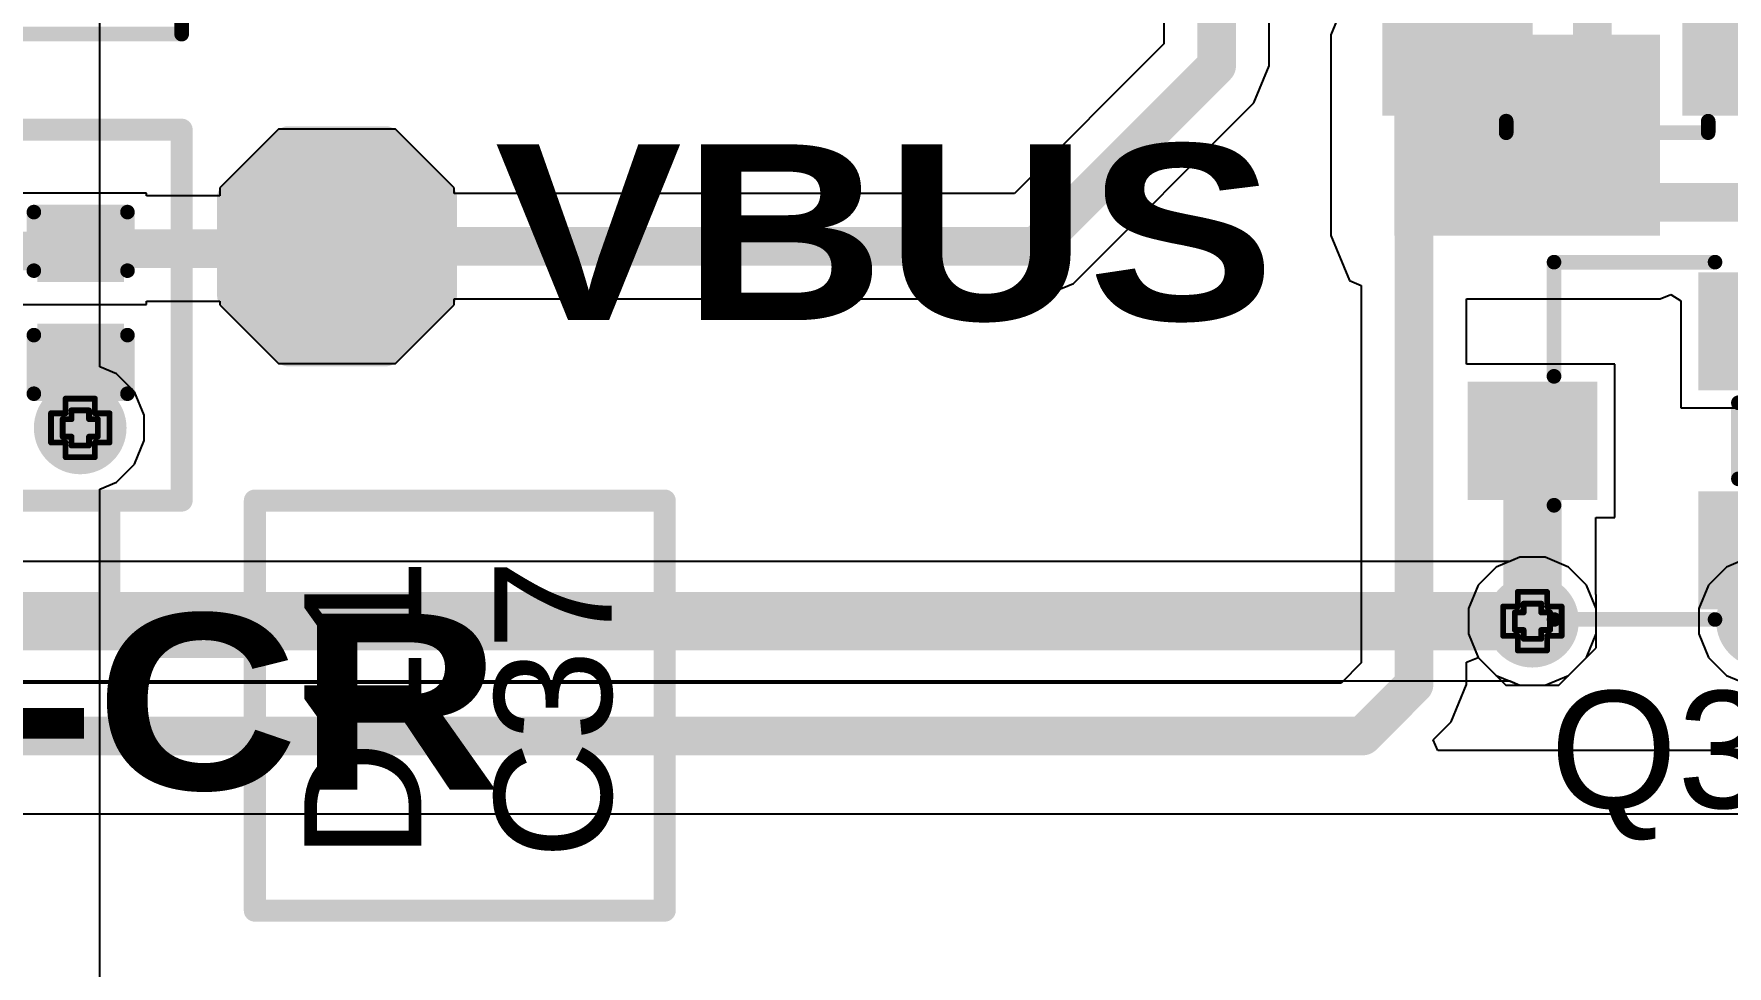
# Model space of a CAD drawing. Header units: inches. Extents: x -4 to 5258, y -4 to 5281.
# Drawn here: x 5.94 to 20.63, y 14.51 to 22.59 of the extents above; entities that cross this region are included whole.
import ezdxf

# ---------------------------------------------------------------- set-up
doc = ezdxf.new("R2010")
doc.units = ezdxf.units.IN
for name, color, linetype in [('Bottom Layer', 5, 'Continuous'), ('Bottom Solder', 6, 'Continuous'), ('Drill Drawing', 1, 'Continuous'), ('Layer 1', 16, 'Continuous'), ('Layer 2', 76, 'Continuous'), ('Top Layer', 1, 'Continuous'), ('Top Overlay', 2, 'Continuous'), ('Top Paste', 8, 'Continuous'), ('Top Solder', 216, 'Continuous'), ('Via Holes', 16, 'Continuous')]:
    doc.layers.add(name, color=color, linetype=linetype)
doc.styles.add('Arial', font='', dxfattribs={"height": 0.2})
doc.styles.add('Arial Black_Bold', font='', dxfattribs={"height": 0.2})
doc.styles.get('Arial').set_extended_font_data('Arial')
doc.styles.get('Arial Black_Bold').set_extended_font_data('Arial Black', bold=True)

# ---------------------------------------------------------------- blocks, each defined once
blk = doc.blocks.new('SOT_23_6_26')
at = {"layer": 'Top Layer'}
for points in [[(-1.92, 1.26), (-0.7, 1.26), (-0.7, 0.64), (-1.92, 0.64)], [(0.7, 1.26), (1.92, 1.26), (1.92, 0.64), (0.7, 0.64)], [(-1.92, 0.31), (-0.7, 0.31), (-0.7, -0.31), (-1.92, -0.31)], [(0.7, 0.31), (1.92, 0.31), (1.92, -0.31), (0.7, -0.31)], [(-1.92, -0.64), (-0.7, -0.64), (-0.7, -1.26), (-1.92, -1.26)], [(0.7, -0.64), (1.92, -0.64), (1.92, -1.26), (0.7, -1.26)]]:
    blk.add_hatch(color=1, dxfattribs=at).paths.add_polyline_path(points)
at = {"layer": 'Top Paste'}
for points in [[(-1.92, 1.26), (-0.7, 1.26), (-0.7, 0.64), (-1.92, 0.64)], [(0.7, 1.26), (1.92, 1.26), (1.92, 0.64), (0.7, 0.64)], [(-1.92, 0.31), (-0.7, 0.31), (-0.7, -0.31), (-1.92, -0.31)], [(0.7, 0.31), (1.92, 0.31), (1.92, -0.31), (0.7, -0.31)], [(-1.92, -0.64), (-0.7, -0.64), (-0.7, -1.26), (-1.92, -1.26)], [(0.7, -0.64), (1.92, -0.64), (1.92, -1.26), (0.7, -1.26)]]:
    blk.add_hatch(color=8, dxfattribs=at).paths.add_polyline_path(points)
at = {"layer": 'Top Solder'}
for points in [[(-2.022, 1.362), (-0.598, 1.362), (-0.598, 0.538), (-2.022, 0.538)], [(0.598, 1.362), (2.022, 1.362), (2.022, 0.538), (0.598, 0.538)], [(-2.022, 0.412), (-0.598, 0.412), (-0.598, -0.412), (-2.022, -0.412)], [(0.598, 0.412), (2.022, 0.412), (2.022, -0.412), (0.598, -0.412)], [(-2.022, -0.538), (-0.598, -0.538), (-0.598, -1.362), (-2.022, -1.362)], [(0.598, -0.538), (2.022, -0.538), (2.022, -1.362), (0.598, -1.362)]]:
    blk.add_hatch(color=216, dxfattribs=at).paths.add_polyline_path(points)
at = {"layer": 'Top Overlay'}
for points in [[(-0.889, 1.524, 0.127, 0.127, 0), (-0.889, 1.424, 0.127, 0.127, 0)], [(0.864, 1.524, 0.127, 0.127, 0), (-0.889, 1.524, 0.127, 0.127, 0)], [(0.864, 1.524, 0.127, 0.127, 0), (0.864, 1.424, 0.127, 0.127, 0)], [(-2.184, 1.092, 0.127, 0.127, 0), (-2.184, 0.838, 0.127, 0.127, 0)], [(-2.057, 0.965, 0.127, 0.127, 0), (-2.184, 1.092, 0.127, 0.127, 0)], [(-2.057, 0.965, 0.127, 0.127, 0), (-2.184, 0.838, 0.127, 0.127, 0)], [(-0.889, -1.524, 0.127, 0.127, 0), (-0.889, -1.424, 0.127, 0.127, 0)], [(0.864, -1.524, 0.127, 0.127, 0), (-0.889, -1.524, 0.127, 0.127, 0)], [(0.864, -1.424, 0.127, 0.127, 0), (0.864, -1.524, 0.127, 0.127, 0)]]:
    blk.add_lwpolyline(points, format="xyseb", dxfattribs=at)
for points in [[(-0.921, 1.524, 0.0635, 0.0635, 1), (-0.857, 1.524, 0.0635, 0.0635, 1)], [(-0.921, 1.524, 0.0635, 0.0635, 1), (-0.857, 1.524, 0.0635, 0.0635, 1)], [(-0.921, 1.424, 0.0635, 0.0635, 1), (-0.857, 1.424, 0.0635, 0.0635, 1)], [(0.832, 1.524, 0.0635, 0.0635, 1), (0.895, 1.524, 0.0635, 0.0635, 1)], [(0.832, 1.524, 0.0635, 0.0635, 1), (0.895, 1.524, 0.0635, 0.0635, 1)], [(0.832, 1.424, 0.0635, 0.0635, 1), (0.895, 1.424, 0.0635, 0.0635, 1)], [(-2.216, 1.092, 0.0635, 0.0635, 1), (-2.153, 1.092, 0.0635, 0.0635, 1)], [(-2.216, 1.092, 0.0635, 0.0635, 1), (-2.153, 1.092, 0.0635, 0.0635, 1)], [(-2.089, 0.965, 0.0635, 0.0635, 1), (-2.026, 0.965, 0.0635, 0.0635, 1)], [(-2.089, 0.965, 0.0635, 0.0635, 1), (-2.026, 0.965, 0.0635, 0.0635, 1)], [(-2.216, 0.838, 0.0635, 0.0635, 1), (-2.153, 0.838, 0.0635, 0.0635, 1)], [(-2.216, 0.838, 0.0635, 0.0635, 1), (-2.153, 0.838, 0.0635, 0.0635, 1)], [(-0.921, -1.424, 0.0635, 0.0635, 1), (-0.857, -1.424, 0.0635, 0.0635, 1)], [(-0.921, -1.524, 0.0635, 0.0635, 1), (-0.857, -1.524, 0.0635, 0.0635, 1)], [(-0.921, -1.524, 0.0635, 0.0635, 1), (-0.857, -1.524, 0.0635, 0.0635, 1)], [(0.832, -1.424, 0.0635, 0.0635, 1), (0.895, -1.424, 0.0635, 0.0635, 1)], [(0.832, -1.524, 0.0635, 0.0635, 1), (0.895, -1.524, 0.0635, 0.0635, 1)], [(0.832, -1.524, 0.0635, 0.0635, 1), (0.895, -1.524, 0.0635, 0.0635, 1)]]:
    blk.add_lwpolyline(points, format="xyseb", close=True, dxfattribs=at)
blk = doc.blocks.new('SOT_23_5_27')
at = {"layer": 'Top Layer'}
for points in [[(-1.85, 1.25), (-0.75, 1.25), (-0.75, 0.65), (-1.85, 0.65)], [(0.75, 1.25), (1.85, 1.25), (1.85, 0.65), (0.75, 0.65)], [(-1.85, 0.3), (-0.75, 0.3), (-0.75, -0.3), (-1.85, -0.3)], [(-1.85, -0.65), (-0.75, -0.65), (-0.75, -1.25), (-1.85, -1.25)], [(0.75, -0.65), (1.85, -0.65), (1.85, -1.25), (0.75, -1.25)]]:
    blk.add_hatch(color=1, dxfattribs=at).paths.add_polyline_path(points)
at = {"layer": 'Top Paste'}
for points in [[(-1.85, 1.25), (-0.75, 1.25), (-0.75, 0.65), (-1.85, 0.65)], [(0.75, 1.25), (1.85, 1.25), (1.85, 0.65), (0.75, 0.65)], [(-1.85, 0.3), (-0.75, 0.3), (-0.75, -0.3), (-1.85, -0.3)], [(-1.85, -0.65), (-0.75, -0.65), (-0.75, -1.25), (-1.85, -1.25)], [(0.75, -0.65), (1.85, -0.65), (1.85, -1.25), (0.75, -1.25)]]:
    blk.add_hatch(color=8, dxfattribs=at).paths.add_polyline_path(points)
at = {"layer": 'Top Solder'}
for points in [[(-1.952, 1.352), (-0.648, 1.352), (-0.648, 0.548), (-1.952, 0.548)], [(0.648, 1.352), (1.952, 1.352), (1.952, 0.548), (0.648, 0.548)], [(-1.952, 0.402), (-0.648, 0.402), (-0.648, -0.402), (-1.952, -0.402)], [(-1.952, -0.548), (-0.648, -0.548), (-0.648, -1.352), (-1.952, -1.352)], [(0.648, -0.548), (1.952, -0.548), (1.952, -1.352), (0.648, -1.352)]]:
    blk.add_hatch(color=216, dxfattribs=at).paths.add_polyline_path(points)
at = {"layer": 'Top Overlay'}
for points in [[(-0.879, 1.399, 0.127, 0.127, 0), (-0.879, 1.499, 0.127, 0.127, 0)], [(-0.879, 1.499, 0.127, 0.127, 0), (0.874, 1.499, 0.127, 0.127, 0)], [(0.874, 1.399, 0.127, 0.127, 0), (0.874, 1.499, 0.127, 0.127, 0)], [(-2.134, 0.813, 0.127, 0.127, 0), (-2.134, 1.067, 0.127, 0.127, 0)], [(-2.134, 1.067, 0.127, 0.127, 0), (-2.007, 0.94, 0.127, 0.127, 0)], [(-2.134, 0.813, 0.127, 0.127, 0), (-2.007, 0.94, 0.127, 0.127, 0)], [(0.88, -0.418, 0.127, 0.127, 0), (0.88, 0.44, 0.127, 0.127, 0)], [(-0.879, -1.499, 0.127, 0.127, 0), (-0.879, -1.399, 0.127, 0.127, 0)], [(-0.879, -1.499, 0.127, 0.127, 0), (0.874, -1.499, 0.127, 0.127, 0)], [(0.874, -1.499, 0.127, 0.127, 0), (0.874, -1.399, 0.127, 0.127, 0)]]:
    blk.add_lwpolyline(points, format="xyseb", dxfattribs=at)
for points in [[(-0.911, 1.499, 0.0635, 0.0635, 1), (-0.847, 1.499, 0.0635, 0.0635, 1)], [(-0.911, 1.499, 0.0635, 0.0635, 1), (-0.847, 1.499, 0.0635, 0.0635, 1)], [(0.842, 1.499, 0.0635, 0.0635, 1), (0.905, 1.499, 0.0635, 0.0635, 1)], [(0.842, 1.499, 0.0635, 0.0635, 1), (0.905, 1.499, 0.0635, 0.0635, 1)], [(-0.911, 1.399, 0.0635, 0.0635, 1), (-0.847, 1.399, 0.0635, 0.0635, 1)], [(0.842, 1.399, 0.0635, 0.0635, 1), (0.905, 1.399, 0.0635, 0.0635, 1)], [(-2.165, 1.067, 0.0635, 0.0635, 1), (-2.102, 1.067, 0.0635, 0.0635, 1)], [(-2.165, 1.067, 0.0635, 0.0635, 1), (-2.102, 1.067, 0.0635, 0.0635, 1)], [(-2.038, 0.94, 0.0635, 0.0635, 1), (-1.975, 0.94, 0.0635, 0.0635, 1)], [(-2.038, 0.94, 0.0635, 0.0635, 1), (-1.975, 0.94, 0.0635, 0.0635, 1)], [(-2.165, 0.813, 0.0635, 0.0635, 1), (-2.102, 0.813, 0.0635, 0.0635, 1)], [(-2.165, 0.813, 0.0635, 0.0635, 1), (-2.102, 0.813, 0.0635, 0.0635, 1)], [(0.848, 0.44, 0.0635, 0.0635, 1), (0.912, 0.44, 0.0635, 0.0635, 1)], [(0.848, -0.418, 0.0635, 0.0635, 1), (0.912, -0.418, 0.0635, 0.0635, 1)], [(-0.911, -1.399, 0.0635, 0.0635, 1), (-0.847, -1.399, 0.0635, 0.0635, 1)], [(-0.911, -1.499, 0.0635, 0.0635, 1), (-0.847, -1.499, 0.0635, 0.0635, 1)], [(-0.911, -1.499, 0.0635, 0.0635, 1), (-0.847, -1.499, 0.0635, 0.0635, 1)], [(0.842, -1.399, 0.0635, 0.0635, 1), (0.905, -1.399, 0.0635, 0.0635, 1)], [(0.842, -1.499, 0.0635, 0.0635, 1), (0.905, -1.499, 0.0635, 0.0635, 1)], [(0.842, -1.499, 0.0635, 0.0635, 1), (0.905, -1.499, 0.0635, 0.0635, 1)]]:
    blk.add_lwpolyline(points, format="xyseb", close=True, dxfattribs=at)
blk = doc.blocks.new('T__________33')
at = {"layer": 'Top Layer'}
blk.add_hatch(color=1, dxfattribs=at).paths.add_polyline_path([(0.381, 0.762), (-0.381, 0.762), (-0.762, 0.381), (-0.762, -0.381), (-0.381, -0.762), (0.381, -0.762), (0.762, -0.381), (0.762, 0.381)])
at = {"layer": 'Top Paste'}
blk.add_hatch(color=8, dxfattribs=at).paths.add_polyline_path([(0.381, 0.762), (-0.381, 0.762), (-0.762, 0.381), (-0.762, -0.381), (-0.381, -0.762), (0.381, -0.762), (0.762, -0.381), (0.762, 0.381)])
at = {"layer": 'Top Solder'}
blk.add_hatch(color=216, dxfattribs=at).paths.add_polyline_path([(0.432, 0.864), (-0.432, 0.864), (-0.864, 0.432), (-0.864, -0.432), (-0.432, -0.864), (0.432, -0.864), (0.864, -0.432), (0.864, 0.432)])
at = {"layer": 'Top Overlay'}
for points in [[(-0.94, 0.432, 0.2, 0.2, 0), (-0.432, 0.94, 0.2, 0.2, 0)], [(-0.432, 0.94, 0.2, 0.2, 0), (0.432, 0.94, 0.2, 0.2, 0)], [(0.432, 0.94, 0.2, 0.2, 0), (0.94, 0.432, 0.2, 0.2, 0)], [(-0.94, -0.432, 0.2, 0.2, 0), (-0.94, 0.432, 0.2, 0.2, 0)], [(0.94, -0.432, 0.2, 0.2, 0), (0.94, 0.432, 0.2, 0.2, 0)], [(-0.94, -0.432, 0.2, 0.2, 0), (-0.432, -0.94, 0.2, 0.2, 0)], [(0.432, -0.94, 0.2, 0.2, 0), (0.94, -0.432, 0.2, 0.2, 0)], [(-0.432, -0.94, 0.2, 0.2, 0), (0.432, -0.94, 0.2, 0.2, 0)]]:
    blk.add_lwpolyline(points, format="xyseb", dxfattribs=at)
for points in [[(-0.482, 0.94, 0.1, 0.1, 1), (-0.382, 0.94, 0.1, 0.1, 1)], [(-0.482, 0.94, 0.1, 0.1, 1), (-0.382, 0.94, 0.1, 0.1, 1)], [(0.382, 0.94, 0.1, 0.1, 1), (0.482, 0.94, 0.1, 0.1, 1)], [(0.382, 0.94, 0.1, 0.1, 1), (0.482, 0.94, 0.1, 0.1, 1)], [(-0.99, 0.432, 0.1, 0.1, 1), (-0.89, 0.432, 0.1, 0.1, 1)], [(-0.99, 0.432, 0.1, 0.1, 1), (-0.89, 0.432, 0.1, 0.1, 1)], [(0.89, 0.432, 0.1, 0.1, 1), (0.99, 0.432, 0.1, 0.1, 1)], [(0.89, 0.432, 0.1, 0.1, 1), (0.99, 0.432, 0.1, 0.1, 1)], [(-0.99, -0.432, 0.1, 0.1, 1), (-0.89, -0.432, 0.1, 0.1, 1)], [(-0.99, -0.432, 0.1, 0.1, 1), (-0.89, -0.432, 0.1, 0.1, 1)], [(0.89, -0.432, 0.1, 0.1, 1), (0.99, -0.432, 0.1, 0.1, 1)], [(0.89, -0.432, 0.1, 0.1, 1), (0.99, -0.432, 0.1, 0.1, 1)], [(-0.482, -0.94, 0.1, 0.1, 1), (-0.382, -0.94, 0.1, 0.1, 1)], [(-0.482, -0.94, 0.1, 0.1, 1), (-0.382, -0.94, 0.1, 0.1, 1)], [(0.382, -0.94, 0.1, 0.1, 1), (0.482, -0.94, 0.1, 0.1, 1)], [(0.382, -0.94, 0.1, 0.1, 1), (0.482, -0.94, 0.1, 0.1, 1)]]:
    blk.add_lwpolyline(points, format="xyseb", close=True, dxfattribs=at)
blk = doc.blocks.new('SOT_23_168')
at = {"layer": 'Top Layer'}
for points in [[(-0.41, 1.46), (0.41, 1.46), (0.41, 0.54), (-0.41, 0.54)], [(-1.36, -0.54), (-0.54, -0.54), (-0.54, -1.46), (-1.36, -1.46)], [(0.54, -0.54), (1.36, -0.54), (1.36, -1.46), (0.54, -1.46)]]:
    blk.add_hatch(color=1, dxfattribs=at).paths.add_polyline_path(points)
at = {"layer": 'Top Paste'}
for points in [[(-0.41, 1.46), (0.41, 1.46), (0.41, 0.54), (-0.41, 0.54)], [(-1.36, -0.54), (-0.54, -0.54), (-0.54, -1.46), (-1.36, -1.46)], [(0.54, -0.54), (1.36, -0.54), (1.36, -1.46), (0.54, -1.46)]]:
    blk.add_hatch(color=8, dxfattribs=at).paths.add_polyline_path(points)
at = {"layer": 'Top Solder'}
for points in [[(-0.512, 1.562), (0.512, 1.562), (0.512, 0.438), (-0.512, 0.438)], [(-1.462, -0.438), (-0.438, -0.438), (-0.438, -1.562), (-1.462, -1.562)], [(0.438, -0.438), (1.462, -0.438), (1.462, -1.562), (0.438, -1.562)]]:
    blk.add_hatch(color=216, dxfattribs=at).paths.add_polyline_path(points)
at = {"layer": 'Top Overlay'}
for points in [[(-1.549, 0.813, 0.127, 0.127, 0), (-0.559, 0.813, 0.127, 0.127, 0)], [(-1.549, 0.813, 0.127, 0.127, 0), (-1.549, -0.584, 0.127, 0.127, 0)], [(0.559, 0.813, 0.127, 0.127, 0), (1.549, 0.813, 0.127, 0.127, 0)], [(1.549, 0.813, 0.127, 0.127, 0), (1.549, -0.584, 0.127, 0.127, 0)], [(-0.33, -0.787, 0.127, 0.127, 0), (0.33, -0.787, 0.127, 0.127, 0)], [(-1.676, -1.041, 0.127, 0.127, 0), (-1.676, -1.295, 0.127, 0.127, 0)], [(-1.676, -1.041, 0.127, 0.127, 0), (-1.549, -1.168, 0.127, 0.127, 0)], [(-1.549, -1.168, 0.127, 0.127, 0), (-1.676, -1.295, 0.127, 0.127, 0)]]:
    blk.add_lwpolyline(points, format="xyseb", dxfattribs=at)
for points in [[(-1.581, 0.813, 0.0635, 0.0635, 1), (-1.518, 0.813, 0.0635, 0.0635, 1)], [(-1.581, 0.813, 0.0635, 0.0635, 1), (-1.518, 0.813, 0.0635, 0.0635, 1)], [(-0.591, 0.813, 0.0635, 0.0635, 1), (-0.527, 0.813, 0.0635, 0.0635, 1)], [(0.527, 0.813, 0.0635, 0.0635, 1), (0.591, 0.813, 0.0635, 0.0635, 1)], [(1.518, 0.813, 0.0635, 0.0635, 1), (1.581, 0.813, 0.0635, 0.0635, 1)], [(1.518, 0.813, 0.0635, 0.0635, 1), (1.581, 0.813, 0.0635, 0.0635, 1)], [(-1.581, -0.584, 0.0635, 0.0635, 1), (-1.518, -0.584, 0.0635, 0.0635, 1)], [(1.518, -0.584, 0.0635, 0.0635, 1), (1.581, -0.584, 0.0635, 0.0635, 1)], [(-0.362, -0.787, 0.0635, 0.0635, 1), (-0.298, -0.787, 0.0635, 0.0635, 1)], [(0.298, -0.787, 0.0635, 0.0635, 1), (0.362, -0.787, 0.0635, 0.0635, 1)], [(-1.708, -1.041, 0.0635, 0.0635, 1), (-1.645, -1.041, 0.0635, 0.0635, 1)], [(-1.708, -1.041, 0.0635, 0.0635, 1), (-1.645, -1.041, 0.0635, 0.0635, 1)], [(-1.581, -1.168, 0.0635, 0.0635, 1), (-1.518, -1.168, 0.0635, 0.0635, 1)], [(-1.581, -1.168, 0.0635, 0.0635, 1), (-1.518, -1.168, 0.0635, 0.0635, 1)], [(-1.708, -1.295, 0.0635, 0.0635, 1), (-1.645, -1.295, 0.0635, 0.0635, 1)], [(-1.708, -1.295, 0.0635, 0.0635, 1), (-1.645, -1.295, 0.0635, 0.0635, 1)]]:
    blk.add_lwpolyline(points, format="xyseb", close=True, dxfattribs=at)
blk = doc.blocks.new('C___0402_274')
at = {"layer": 'Top Layer'}
for points in [[(-0.699, -0.318), (-0.699, 0.317), (-0.241, 0.317), (-0.241, -0.318)], [(0.241, -0.318), (0.241, 0.317), (0.699, 0.317), (0.699, -0.318)]]:
    blk.add_hatch(color=1, dxfattribs=at).paths.add_polyline_path(points)
at = {"layer": 'Top Paste'}
for points in [[(-0.699, -0.318), (-0.699, 0.317), (-0.241, 0.317), (-0.241, -0.318)], [(0.241, -0.318), (0.241, 0.317), (0.699, 0.317), (0.699, -0.318)]]:
    blk.add_hatch(color=8, dxfattribs=at).paths.add_polyline_path(points)
at = {"layer": 'Top Solder'}
for points in [[(-0.758, -0.377), (-0.758, 0.377), (-0.181, 0.377), (-0.181, -0.377)], [(0.181, -0.377), (0.181, 0.377), (0.758, 0.377), (0.758, -0.377)]]:
    blk.add_hatch(color=216, dxfattribs=at).paths.add_polyline_path(points)
at = {"layer": 'Top Overlay'}
for points in [[(-0.279, 0.406, 0.127, 0.127, 0), (-0.787, 0.406, 0.127, 0.127, 0)], [(-0.787, -0.406, 0.127, 0.127, 0), (-0.787, 0.406, 0.127, 0.127, 0)], [(0.787, 0.406, 0.127, 0.127, 0), (0.279, 0.406, 0.127, 0.127, 0)], [(0.787, -0.406, 0.127, 0.127, 0), (0.787, 0.406, 0.127, 0.127, 0)], [(-0.279, -0.406, 0.127, 0.127, 0), (-0.787, -0.406, 0.127, 0.127, 0)], [(0.787, -0.406, 0.127, 0.127, 0), (0.279, -0.406, 0.127, 0.127, 0)]]:
    blk.add_lwpolyline(points, format="xyseb", dxfattribs=at)
for points in [[(-0.819, 0.406, 0.0635, 0.0635, 1), (-0.756, 0.406, 0.0635, 0.0635, 1)], [(-0.819, 0.406, 0.0635, 0.0635, 1), (-0.756, 0.406, 0.0635, 0.0635, 1)], [(-0.311, 0.406, 0.0635, 0.0635, 1), (-0.248, 0.406, 0.0635, 0.0635, 1)], [(0.248, 0.406, 0.0635, 0.0635, 1), (0.311, 0.406, 0.0635, 0.0635, 1)], [(0.756, 0.406, 0.0635, 0.0635, 1), (0.819, 0.406, 0.0635, 0.0635, 1)], [(0.756, 0.406, 0.0635, 0.0635, 1), (0.819, 0.406, 0.0635, 0.0635, 1)], [(-0.819, -0.406, 0.0635, 0.0635, 1), (-0.756, -0.406, 0.0635, 0.0635, 1)], [(-0.819, -0.406, 0.0635, 0.0635, 1), (-0.756, -0.406, 0.0635, 0.0635, 1)], [(-0.311, -0.406, 0.0635, 0.0635, 1), (-0.248, -0.406, 0.0635, 0.0635, 1)], [(0.248, -0.406, 0.0635, 0.0635, 1), (0.311, -0.406, 0.0635, 0.0635, 1)], [(0.756, -0.406, 0.0635, 0.0635, 1), (0.819, -0.406, 0.0635, 0.0635, 1)], [(0.756, -0.406, 0.0635, 0.0635, 1), (0.819, -0.406, 0.0635, 0.0635, 1)]]:
    blk.add_lwpolyline(points, format="xyseb", close=True, dxfattribs=at)

msp = doc.modelspace()

# ---------------------------------------------------------------- hatches: boundary and pattern name
at = {"layer": 'Bottom Layer'}
h = msp.add_hatch(color=5, dxfattribs=at)
edge = h.paths.add_edge_path()
edge.add_arc((6.342, 19.174), 0.3, 0, 360)
h = msp.add_hatch(color=5, dxfattribs=at)
edge = h.paths.add_edge_path()
edge.add_arc((18.941, 17.498), 0.3, 0, 360)
at = {"layer": 'Bottom Solder'}
h = msp.add_hatch(color=6, dxfattribs=at)
edge = h.paths.add_edge_path()
edge.add_arc((6.342, 19.174), 0.402, 0, 360)
h = msp.add_hatch(color=6, dxfattribs=at)
edge = h.paths.add_edge_path()
edge.add_arc((18.941, 17.498), 0.402, 0, 360)
h = msp.add_hatch(color=6, dxfattribs=at)
edge = h.paths.add_edge_path()
edge.add_arc((20.937, 17.498), 0.402, 0, 360)
at = {"layer": 'Layer 1'}
h = msp.add_hatch(color=16, dxfattribs=at)
edge = h.paths.add_edge_path()
edge.add_arc((6.342, 19.174), 0.3, 0, 360)
h = msp.add_hatch(color=16, dxfattribs=at)
edge = h.paths.add_edge_path()
edge.add_arc((18.941, 17.498), 0.3, 0, 360)
at = {"layer": 'Layer 2'}
h = msp.add_hatch(color=76, dxfattribs=at)
edge = h.paths.add_edge_path()
edge.add_arc((6.342, 19.174), 0.3, 0, 360)
h = msp.add_hatch(color=76, dxfattribs=at)
edge = h.paths.add_edge_path()
edge.add_arc((18.941, 17.498), 0.3, 0, 360)
at = {"layer": 'Top Layer'}
for points in [[(17.742, 20.842), (20.048, 20.842), (20.048, 22.583), (17.742, 22.583)], [(6.643, 19.788), (6.041, 19.788), (6.041, 19.174), (6.643, 19.174)]]:
    msp.add_hatch(color=1, dxfattribs=at).paths.add_polyline_path(points)
h = msp.add_hatch(color=1, dxfattribs=at)
edge = h.paths.add_edge_path()
edge.add_arc((6.342, 19.174), 0.3, 0, 360)
h = msp.add_hatch(color=1, dxfattribs=at)
edge = h.paths.add_edge_path()
edge.add_arc((18.941, 17.498), 0.3, 0, 360)
at = {"layer": 'Top Solder'}
h = msp.add_hatch(color=216, dxfattribs=at)
edge = h.paths.add_edge_path()
edge.add_arc((6.342, 19.174), 0.402, 0, 360)
h = msp.add_hatch(color=216, dxfattribs=at)
edge = h.paths.add_edge_path()
edge.add_arc((18.941, 17.498), 0.402, 0, 360)
h = msp.add_hatch(color=216, dxfattribs=at)
edge = h.paths.add_edge_path()
edge.add_arc((20.937, 17.498), 0.402, 0, 360)
at = {"layer": 'Via Holes'}
h = msp.add_hatch(color=7, dxfattribs=at)
edge = h.paths.add_edge_path()
edge.add_arc((6.342, 19.174), 0.15, 0, 360)
h = msp.add_hatch(color=7, dxfattribs=at)
edge = h.paths.add_edge_path()
edge.add_arc((18.941, 17.498), 0.15, 0, 360)

# ---------------------------------------------------------------- linework, layer by layer
at = {"layer": 'Bottom Layer'}
for p, q in [((18.744, 18.016), (0.461, 18.016)), ((18.831, 18.052), (18.744, 18.016)), ((19.051, 18.052), (18.831, 18.052)), ((19.255, 17.967), (19.051, 18.052)), ((19.41, 17.811), (19.255, 17.967)), ((19.495, 17.608), (19.41, 17.811)), ((19.495, 17.387), (19.495, 17.608)), ((19.41, 17.184), (19.495, 17.387)), ((19.255, 17.028), (19.41, 17.184)), ((0.675, 16.98), (18.744, 16.98)), ((18.744, 16.98), (18.831, 16.944)), ((18.831, 16.944), (19.051, 16.944)), ((19.051, 16.944), (19.255, 17.028))]:
    msp.add_line(p, q, dxfattribs=at)
msp.add_lwpolyline([(0.461, 17.498, 0.508, 0.508, 0), (18.941, 17.498, 0.508, 0.508, 0)], format="xyseb", dxfattribs=at)
msp.add_lwpolyline([(18.814, 17.498, 0.254, 0.254, 1), (19.068, 17.498, 0.254, 0.254, 1)], format="xyseb", close=True, dxfattribs=at)
at = {"layer": 'Drill Drawing'}
for points in [[(6.215, 19.301, 0.0508, 0.0508, 0), (6.215, 19.428, 0.0508, 0.0508, 0)], [(6.215, 19.428, 0.0508, 0.0508, 0), (6.469, 19.428, 0.0508, 0.0508, 0)], [(6.469, 19.301, 0.0508, 0.0508, 0), (6.469, 19.428, 0.0508, 0.0508, 0)], [(6.088, 19.047, 0.0508, 0.0508, 0), (6.088, 19.301, 0.0508, 0.0508, 0)], [(6.088, 19.301, 0.0508, 0.0508, 0), (6.215, 19.301, 0.0508, 0.0508, 0)], [(6.19, 19.098, 0.0508, 0.0508, 0), (6.19, 19.25, 0.0508, 0.0508, 0)], [(6.19, 19.25, 0.0508, 0.0508, 0), (6.266, 19.25, 0.0508, 0.0508, 0)], [(6.266, 19.25, 0.0508, 0.0508, 0), (6.266, 19.326, 0.0508, 0.0508, 0)], [(6.266, 19.326, 0.0508, 0.0508, 0), (6.419, 19.326, 0.0508, 0.0508, 0)], [(6.419, 19.25, 0.0508, 0.0508, 0), (6.419, 19.326, 0.0508, 0.0508, 0)], [(6.419, 19.25, 0.0508, 0.0508, 0), (6.495, 19.25, 0.0508, 0.0508, 0)], [(6.469, 19.301, 0.0508, 0.0508, 0), (6.596, 19.301, 0.0508, 0.0508, 0)], [(6.495, 19.098, 0.0508, 0.0508, 0), (6.495, 19.25, 0.0508, 0.0508, 0)], [(6.596, 19.047, 0.0508, 0.0508, 0), (6.596, 19.301, 0.0508, 0.0508, 0)], [(6.19, 19.098, 0.0508, 0.0508, 0), (6.266, 19.098, 0.0508, 0.0508, 0)], [(6.266, 19.022, 0.0508, 0.0508, 0), (6.266, 19.098, 0.0508, 0.0508, 0)], [(6.419, 19.098, 0.0508, 0.0508, 0), (6.495, 19.098, 0.0508, 0.0508, 0)], [(6.419, 19.022, 0.0508, 0.0508, 0), (6.419, 19.098, 0.0508, 0.0508, 0)], [(6.088, 19.047, 0.0508, 0.0508, 0), (6.215, 19.047, 0.0508, 0.0508, 0)], [(6.215, 18.92, 0.0508, 0.0508, 0), (6.215, 19.047, 0.0508, 0.0508, 0)], [(6.266, 19.022, 0.0508, 0.0508, 0), (6.419, 19.022, 0.0508, 0.0508, 0)], [(6.469, 19.047, 0.0508, 0.0508, 0), (6.596, 19.047, 0.0508, 0.0508, 0)], [(6.469, 18.92, 0.0508, 0.0508, 0), (6.469, 19.047, 0.0508, 0.0508, 0)], [(6.215, 18.92, 0.0508, 0.0508, 0), (6.469, 18.92, 0.0508, 0.0508, 0)], [(18.814, 17.625, 0.0508, 0.0508, 0), (18.814, 17.752, 0.0508, 0.0508, 0)], [(18.814, 17.752, 0.0508, 0.0508, 0), (19.068, 17.752, 0.0508, 0.0508, 0)], [(19.068, 17.625, 0.0508, 0.0508, 0), (19.068, 17.752, 0.0508, 0.0508, 0)], [(18.687, 17.371, 0.0508, 0.0508, 0), (18.687, 17.625, 0.0508, 0.0508, 0)], [(18.687, 17.625, 0.0508, 0.0508, 0), (18.814, 17.625, 0.0508, 0.0508, 0)], [(18.865, 17.574, 0.0508, 0.0508, 0), (18.865, 17.65, 0.0508, 0.0508, 0)], [(18.865, 17.65, 0.0508, 0.0508, 0), (19.017, 17.65, 0.0508, 0.0508, 0)], [(19.017, 17.574, 0.0508, 0.0508, 0), (19.017, 17.65, 0.0508, 0.0508, 0)], [(19.068, 17.625, 0.0508, 0.0508, 0), (19.195, 17.625, 0.0508, 0.0508, 0)], [(19.195, 17.371, 0.0508, 0.0508, 0), (19.195, 17.625, 0.0508, 0.0508, 0)], [(18.788, 17.421, 0.0508, 0.0508, 0), (18.788, 17.574, 0.0508, 0.0508, 0)], [(18.788, 17.574, 0.0508, 0.0508, 0), (18.865, 17.574, 0.0508, 0.0508, 0)], [(19.017, 17.574, 0.0508, 0.0508, 0), (19.093, 17.574, 0.0508, 0.0508, 0)], [(19.093, 17.421, 0.0508, 0.0508, 0), (19.093, 17.574, 0.0508, 0.0508, 0)], [(18.687, 17.371, 0.0508, 0.0508, 0), (18.814, 17.371, 0.0508, 0.0508, 0)], [(18.788, 17.421, 0.0508, 0.0508, 0), (18.865, 17.421, 0.0508, 0.0508, 0)], [(18.814, 17.244, 0.0508, 0.0508, 0), (18.814, 17.371, 0.0508, 0.0508, 0)], [(18.865, 17.345, 0.0508, 0.0508, 0), (18.865, 17.421, 0.0508, 0.0508, 0)], [(18.865, 17.345, 0.0508, 0.0508, 0), (19.017, 17.345, 0.0508, 0.0508, 0)], [(19.017, 17.421, 0.0508, 0.0508, 0), (19.093, 17.421, 0.0508, 0.0508, 0)], [(19.017, 17.345, 0.0508, 0.0508, 0), (19.017, 17.421, 0.0508, 0.0508, 0)], [(19.068, 17.371, 0.0508, 0.0508, 0), (19.195, 17.371, 0.0508, 0.0508, 0)], [(19.068, 17.244, 0.0508, 0.0508, 0), (19.068, 17.371, 0.0508, 0.0508, 0)], [(18.814, 17.244, 0.0508, 0.0508, 0), (19.068, 17.244, 0.0508, 0.0508, 0)]]:
    msp.add_lwpolyline(points, format="xyseb", dxfattribs=at)
for points in [[(6.203, 19.428, 0.0254, 0.0254, 1), (6.228, 19.428, 0.0254, 0.0254, 1)], [(6.203, 19.428, 0.0254, 0.0254, 1), (6.228, 19.428, 0.0254, 0.0254, 1)], [(6.457, 19.428, 0.0254, 0.0254, 1), (6.482, 19.428, 0.0254, 0.0254, 1)], [(6.457, 19.428, 0.0254, 0.0254, 1), (6.482, 19.428, 0.0254, 0.0254, 1)], [(6.076, 19.301, 0.0254, 0.0254, 1), (6.101, 19.301, 0.0254, 0.0254, 1)], [(6.076, 19.301, 0.0254, 0.0254, 1), (6.101, 19.301, 0.0254, 0.0254, 1)], [(6.177, 19.25, 0.0254, 0.0254, 1), (6.203, 19.25, 0.0254, 0.0254, 1)], [(6.177, 19.25, 0.0254, 0.0254, 1), (6.203, 19.25, 0.0254, 0.0254, 1)], [(6.203, 19.301, 0.0254, 0.0254, 1), (6.228, 19.301, 0.0254, 0.0254, 1)], [(6.203, 19.301, 0.0254, 0.0254, 1), (6.228, 19.301, 0.0254, 0.0254, 1)], [(6.253, 19.326, 0.0254, 0.0254, 1), (6.279, 19.326, 0.0254, 0.0254, 1)], [(6.253, 19.326, 0.0254, 0.0254, 1), (6.279, 19.326, 0.0254, 0.0254, 1)], [(6.253, 19.25, 0.0254, 0.0254, 1), (6.279, 19.25, 0.0254, 0.0254, 1)], [(6.253, 19.25, 0.0254, 0.0254, 1), (6.279, 19.25, 0.0254, 0.0254, 1)], [(6.406, 19.326, 0.0254, 0.0254, 1), (6.431, 19.326, 0.0254, 0.0254, 1)], [(6.406, 19.326, 0.0254, 0.0254, 1), (6.431, 19.326, 0.0254, 0.0254, 1)], [(6.406, 19.25, 0.0254, 0.0254, 1), (6.431, 19.25, 0.0254, 0.0254, 1)], [(6.406, 19.25, 0.0254, 0.0254, 1), (6.431, 19.25, 0.0254, 0.0254, 1)], [(6.457, 19.301, 0.0254, 0.0254, 1), (6.482, 19.301, 0.0254, 0.0254, 1)], [(6.457, 19.301, 0.0254, 0.0254, 1), (6.482, 19.301, 0.0254, 0.0254, 1)], [(6.482, 19.25, 0.0254, 0.0254, 1), (6.507, 19.25, 0.0254, 0.0254, 1)], [(6.482, 19.25, 0.0254, 0.0254, 1), (6.507, 19.25, 0.0254, 0.0254, 1)], [(6.584, 19.301, 0.0254, 0.0254, 1), (6.609, 19.301, 0.0254, 0.0254, 1)], [(6.584, 19.301, 0.0254, 0.0254, 1), (6.609, 19.301, 0.0254, 0.0254, 1)], [(6.177, 19.098, 0.0254, 0.0254, 1), (6.203, 19.098, 0.0254, 0.0254, 1)], [(6.177, 19.098, 0.0254, 0.0254, 1), (6.203, 19.098, 0.0254, 0.0254, 1)], [(6.253, 19.098, 0.0254, 0.0254, 1), (6.279, 19.098, 0.0254, 0.0254, 1)], [(6.253, 19.098, 0.0254, 0.0254, 1), (6.279, 19.098, 0.0254, 0.0254, 1)], [(6.406, 19.098, 0.0254, 0.0254, 1), (6.431, 19.098, 0.0254, 0.0254, 1)], [(6.406, 19.098, 0.0254, 0.0254, 1), (6.431, 19.098, 0.0254, 0.0254, 1)], [(6.482, 19.098, 0.0254, 0.0254, 1), (6.507, 19.098, 0.0254, 0.0254, 1)], [(6.482, 19.098, 0.0254, 0.0254, 1), (6.507, 19.098, 0.0254, 0.0254, 1)], [(6.076, 19.047, 0.0254, 0.0254, 1), (6.101, 19.047, 0.0254, 0.0254, 1)], [(6.076, 19.047, 0.0254, 0.0254, 1), (6.101, 19.047, 0.0254, 0.0254, 1)], [(6.203, 19.047, 0.0254, 0.0254, 1), (6.228, 19.047, 0.0254, 0.0254, 1)], [(6.203, 19.047, 0.0254, 0.0254, 1), (6.228, 19.047, 0.0254, 0.0254, 1)], [(6.253, 19.022, 0.0254, 0.0254, 1), (6.279, 19.022, 0.0254, 0.0254, 1)], [(6.253, 19.022, 0.0254, 0.0254, 1), (6.279, 19.022, 0.0254, 0.0254, 1)], [(6.406, 19.022, 0.0254, 0.0254, 1), (6.431, 19.022, 0.0254, 0.0254, 1)], [(6.406, 19.022, 0.0254, 0.0254, 1), (6.431, 19.022, 0.0254, 0.0254, 1)], [(6.457, 19.047, 0.0254, 0.0254, 1), (6.482, 19.047, 0.0254, 0.0254, 1)], [(6.457, 19.047, 0.0254, 0.0254, 1), (6.482, 19.047, 0.0254, 0.0254, 1)], [(6.584, 19.047, 0.0254, 0.0254, 1), (6.609, 19.047, 0.0254, 0.0254, 1)], [(6.584, 19.047, 0.0254, 0.0254, 1), (6.609, 19.047, 0.0254, 0.0254, 1)], [(6.203, 18.92, 0.0254, 0.0254, 1), (6.228, 18.92, 0.0254, 0.0254, 1)], [(6.203, 18.92, 0.0254, 0.0254, 1), (6.228, 18.92, 0.0254, 0.0254, 1)], [(6.457, 18.92, 0.0254, 0.0254, 1), (6.482, 18.92, 0.0254, 0.0254, 1)], [(6.457, 18.92, 0.0254, 0.0254, 1), (6.482, 18.92, 0.0254, 0.0254, 1)], [(18.801, 17.752, 0.0254, 0.0254, 1), (18.826, 17.752, 0.0254, 0.0254, 1)], [(18.801, 17.752, 0.0254, 0.0254, 1), (18.826, 17.752, 0.0254, 0.0254, 1)], [(19.055, 17.752, 0.0254, 0.0254, 1), (19.08, 17.752, 0.0254, 0.0254, 1)], [(19.055, 17.752, 0.0254, 0.0254, 1), (19.08, 17.752, 0.0254, 0.0254, 1)], [(18.674, 17.625, 0.0254, 0.0254, 1), (18.699, 17.625, 0.0254, 0.0254, 1)], [(18.674, 17.625, 0.0254, 0.0254, 1), (18.699, 17.625, 0.0254, 0.0254, 1)], [(18.801, 17.625, 0.0254, 0.0254, 1), (18.826, 17.625, 0.0254, 0.0254, 1)], [(18.801, 17.625, 0.0254, 0.0254, 1), (18.826, 17.625, 0.0254, 0.0254, 1)], [(18.852, 17.65, 0.0254, 0.0254, 1), (18.877, 17.65, 0.0254, 0.0254, 1)], [(18.852, 17.65, 0.0254, 0.0254, 1), (18.877, 17.65, 0.0254, 0.0254, 1)], [(19.004, 17.65, 0.0254, 0.0254, 1), (19.03, 17.65, 0.0254, 0.0254, 1)], [(19.004, 17.65, 0.0254, 0.0254, 1), (19.03, 17.65, 0.0254, 0.0254, 1)], [(19.055, 17.625, 0.0254, 0.0254, 1), (19.08, 17.625, 0.0254, 0.0254, 1)], [(19.055, 17.625, 0.0254, 0.0254, 1), (19.08, 17.625, 0.0254, 0.0254, 1)], [(19.182, 17.625, 0.0254, 0.0254, 1), (19.207, 17.625, 0.0254, 0.0254, 1)], [(19.182, 17.625, 0.0254, 0.0254, 1), (19.207, 17.625, 0.0254, 0.0254, 1)], [(18.776, 17.574, 0.0254, 0.0254, 1), (18.801, 17.574, 0.0254, 0.0254, 1)], [(18.776, 17.574, 0.0254, 0.0254, 1), (18.801, 17.574, 0.0254, 0.0254, 1)], [(18.852, 17.574, 0.0254, 0.0254, 1), (18.877, 17.574, 0.0254, 0.0254, 1)], [(18.852, 17.574, 0.0254, 0.0254, 1), (18.877, 17.574, 0.0254, 0.0254, 1)], [(19.004, 17.574, 0.0254, 0.0254, 1), (19.03, 17.574, 0.0254, 0.0254, 1)], [(19.004, 17.574, 0.0254, 0.0254, 1), (19.03, 17.574, 0.0254, 0.0254, 1)], [(19.08, 17.574, 0.0254, 0.0254, 1), (19.106, 17.574, 0.0254, 0.0254, 1)], [(19.08, 17.574, 0.0254, 0.0254, 1), (19.106, 17.574, 0.0254, 0.0254, 1)], [(18.674, 17.371, 0.0254, 0.0254, 1), (18.699, 17.371, 0.0254, 0.0254, 1)], [(18.674, 17.371, 0.0254, 0.0254, 1), (18.699, 17.371, 0.0254, 0.0254, 1)], [(18.776, 17.421, 0.0254, 0.0254, 1), (18.801, 17.421, 0.0254, 0.0254, 1)], [(18.776, 17.421, 0.0254, 0.0254, 1), (18.801, 17.421, 0.0254, 0.0254, 1)], [(18.801, 17.371, 0.0254, 0.0254, 1), (18.826, 17.371, 0.0254, 0.0254, 1)], [(18.801, 17.371, 0.0254, 0.0254, 1), (18.826, 17.371, 0.0254, 0.0254, 1)], [(18.852, 17.421, 0.0254, 0.0254, 1), (18.877, 17.421, 0.0254, 0.0254, 1)], [(18.852, 17.421, 0.0254, 0.0254, 1), (18.877, 17.421, 0.0254, 0.0254, 1)], [(18.852, 17.345, 0.0254, 0.0254, 1), (18.877, 17.345, 0.0254, 0.0254, 1)], [(18.852, 17.345, 0.0254, 0.0254, 1), (18.877, 17.345, 0.0254, 0.0254, 1)], [(19.004, 17.421, 0.0254, 0.0254, 1), (19.03, 17.421, 0.0254, 0.0254, 1)], [(19.004, 17.421, 0.0254, 0.0254, 1), (19.03, 17.421, 0.0254, 0.0254, 1)], [(19.004, 17.345, 0.0254, 0.0254, 1), (19.03, 17.345, 0.0254, 0.0254, 1)], [(19.004, 17.345, 0.0254, 0.0254, 1), (19.03, 17.345, 0.0254, 0.0254, 1)], [(19.055, 17.371, 0.0254, 0.0254, 1), (19.08, 17.371, 0.0254, 0.0254, 1)], [(19.055, 17.371, 0.0254, 0.0254, 1), (19.08, 17.371, 0.0254, 0.0254, 1)], [(19.08, 17.421, 0.0254, 0.0254, 1), (19.106, 17.421, 0.0254, 0.0254, 1)], [(19.08, 17.421, 0.0254, 0.0254, 1), (19.106, 17.421, 0.0254, 0.0254, 1)], [(19.182, 17.371, 0.0254, 0.0254, 1), (19.207, 17.371, 0.0254, 0.0254, 1)], [(19.182, 17.371, 0.0254, 0.0254, 1), (19.207, 17.371, 0.0254, 0.0254, 1)], [(18.801, 17.244, 0.0254, 0.0254, 1), (18.826, 17.244, 0.0254, 0.0254, 1)], [(18.801, 17.244, 0.0254, 0.0254, 1), (18.826, 17.244, 0.0254, 0.0254, 1)], [(19.055, 17.244, 0.0254, 0.0254, 1), (19.08, 17.244, 0.0254, 0.0254, 1)], [(19.055, 17.244, 0.0254, 0.0254, 1), (19.08, 17.244, 0.0254, 0.0254, 1)]]:
    msp.add_lwpolyline(points, format="xyseb", close=True, dxfattribs=at)
at = {"layer": 'Layer 1'}
for p, q in [((18.627, 17.967), (18.471, 17.811)), ((18.831, 18.052), (18.627, 17.967)), ((19.051, 18.052), (18.831, 18.052)), ((19.255, 17.967), (19.051, 18.052)), ((19.41, 17.811), (19.255, 17.967)), ((18.471, 17.811), (18.387, 17.608)), ((19.495, 17.608), (19.41, 17.811)), ((18.387, 17.608), (18.387, 17.387)), ((19.495, 17.387), (19.495, 17.608)), ((18.387, 17.387), (18.471, 17.184)), ((19.41, 17.184), (19.495, 17.387)), ((18.471, 17.184), (18.627, 17.028)), ((19.255, 17.028), (19.41, 17.184)), ((18.627, 17.028), (18.831, 16.944)), ((18.831, 16.944), (19.051, 16.944)), ((19.051, 16.944), (19.255, 17.028))]:
    msp.add_line(p, q, dxfattribs=at)
at = {"layer": 'Layer 2'}
for p, q in [((6.511, 19.831), (6.511, 23.541)), ((6.511, 19.704), (6.511, 19.831)), ((6.656, 19.644), (6.511, 19.704)), ((6.812, 19.488), (6.656, 19.644)), ((6.896, 19.284), (6.812, 19.488)), ((6.896, 19.064), (6.896, 19.284)), ((6.812, 18.86), (6.896, 19.064)), ((6.656, 18.704), (6.812, 18.86)), ((6.511, 18.644), (6.656, 18.704)), ((6.511, 4.726), (6.511, 18.644)), ((18.627, 17.967), (18.471, 17.811)), ((18.831, 18.052), (18.627, 17.967)), ((19.051, 18.052), (18.831, 18.052)), ((19.255, 17.967), (19.051, 18.052)), ((19.41, 17.811), (19.255, 17.967)), ((20.624, 17.967), (20.468, 17.811)), ((20.827, 18.052), (20.624, 17.967)), ((18.471, 17.811), (18.387, 17.608)), ((19.495, 17.608), (19.41, 17.811)), ((20.468, 17.811), (20.383, 17.608)), ((18.387, 17.608), (18.387, 17.387)), ((19.495, 17.387), (19.495, 17.608)), ((20.383, 17.608), (20.383, 17.387)), ((18.387, 17.387), (18.471, 17.184)), ((19.41, 17.184), (19.495, 17.387)), ((20.383, 17.387), (20.468, 17.184)), ((18.471, 17.184), (18.627, 17.028)), ((19.255, 17.028), (19.41, 17.184)), ((20.468, 17.184), (20.624, 17.028)), ((18.627, 17.028), (18.831, 16.944)), ((18.831, 16.944), (19.051, 16.944)), ((19.051, 16.944), (19.255, 17.028)), ((20.624, 17.028), (20.827, 16.944))]:
    msp.add_line(p, q, dxfattribs=at)
at = {"layer": 'Top Layer'}
for p, q in [((16.657, 22.315), (16.657, 23.161)), ((17.353, 22.972), (17.192, 22.583)), ((15.744, 22.817), (15.744, 22.504)), ((15.744, 22.504), (14.446, 21.206)), ((17.192, 22.583), (17.192, 20.842)), ((16.523, 21.993), (16.657, 22.315)), ((14.958, 20.427), (16.523, 21.993)), ((8.062, 21.765), (7.554, 21.257)), ((9.078, 21.765), (8.062, 21.765)), ((9.586, 21.257), (9.078, 21.765)), ((6.917, 21.211), (5.774, 21.211)), ((6.917, 21.185), (6.917, 21.211)), ((7.554, 21.185), (6.917, 21.185)), ((7.554, 21.257), (7.554, 21.185)), ((9.586, 21.206), (9.586, 21.257)), ((14.446, 21.206), (9.586, 21.206)), ((17.192, 20.842), (17.353, 20.453)), ((14.635, 20.293), (14.958, 20.427)), ((17.353, 20.453), (17.456, 20.41)), ((9.586, 20.241), (9.586, 20.293)), ((9.586, 20.293), (14.635, 20.293)), ((17.456, 20.41), (17.456, 17.137)), ((18.37, 19.726), (18.37, 20.292)), ((18.37, 20.292), (20.048, 20.292)), ((20.048, 20.292), (20.142, 20.331)), ((20.142, 20.331), (20.227, 20.275)), ((20.227, 20.275), (20.227, 19.348)), ((5.774, 20.245), (6.917, 20.245)), ((6.917, 20.245), (6.917, 20.272)), ((6.917, 20.272), (7.554, 20.272)), ((7.554, 20.272), (7.554, 20.241)), ((7.554, 20.241), (8.062, 19.733)), ((9.078, 19.733), (9.586, 20.241)), ((8.062, 19.733), (9.078, 19.733)), ((19.655, 19.726), (18.37, 19.726)), ((19.655, 18.398), (19.655, 19.726)), ((20.227, 19.348), (21.655, 19.348)), ((19.491, 17.731), (19.491, 18.398)), ((19.491, 18.398), (19.655, 18.398)), ((19.495, 17.727), (19.491, 17.731)), ((19.495, 17.268), (19.495, 17.727)), ((19.17, 16.944), (19.495, 17.268)), ((17.456, 17.137), (17.28, 16.96)), ((18.37, 17.142), (18.471, 17.184)), ((18.37, 16.948), (18.37, 17.142)), ((18.471, 17.184), (18.711, 16.944)), ((17.28, 16.96), (-0.407, 16.96)), ((18.236, 16.625), (18.37, 16.948)), ((18.711, 16.944), (19.17, 16.944)), ((18.081, 16.47), (18.236, 16.625)), ((18.12, 16.376), (18.081, 16.47)), ((21.162, 16.376), (18.12, 16.376)), ((-1.211, 15.826), (21.162, 15.826))]:
    msp.add_line(p, q, dxfattribs=at)
for points in [[(16.201, 22.315, 0.336, 0.336, 0), (16.201, 23.729, 0.336, 0.336, 0)], [(19.46, 22.283, 0.336, 0.336, 0), (19.46, 23.233, 0.336, 0.336, 0)], [(14.635, 20.749, 0.336, 0.336, 0), (16.201, 22.315, 0.336, 0.336, 0)], [(18.093, 22.295, 0.336, 0.336, 0), (18.202, 22.405, 0.336, 0.336, 0)], [(18.202, 22.405, 0.336, 0.336, 0), (18.789, 21.818, 0.336, 0.336, 0)], [(18.009, 22.295, 0.336, 0.336, 0), (18.093, 22.295, 0.336, 0.336, 0)], [(18.009, 22.295, 0.336, 0.336, 0), (18.684, 21.712, 0.336, 0.336, 0)], [(18.292, 22.283, 0.336, 0.336, 0), (18.674, 22.283, 0.336, 0.336, 0)], [(18.674, 22.283, 0.336, 0.336, 0), (18.912, 22.283, 0.336, 0.336, 0)], [(18.912, 22.283, 0.336, 0.336, 0), (19.41, 21.785, 0.336, 0.336, 0)], [(18.912, 22.283, 0.336, 0.336, 0), (19.3, 22.283, 0.336, 0.336, 0)], [(19.3, 22.283, 0.336, 0.336, 0), (19.46, 22.123, 0.336, 0.336, 0)], [(19.46, 22.123, 0.336, 0.336, 0), (19.46, 22.283, 0.336, 0.336, 0)], [(19.46, 21.663, 0.336, 0.336, 0), (19.46, 22.123, 0.336, 0.336, 0)], [(17.913, 21.009, 0.336, 0.336, 0), (18.616, 21.712, 0.336, 0.336, 0)], [(18.616, 21.712, 0.336, 0.336, 0), (18.895, 21.712, 0.336, 0.336, 0)], [(18.941, 21.712, 0.336, 0.336, 0), (19.337, 21.712, 0.336, 0.336, 0)], [(19.337, 21.672, 0.336, 0.336, 0), (19.337, 21.712, 0.336, 0.336, 0)], [(19.337, 21.672, 0.336, 0.336, 0), (19.88, 21.129, 0.336, 0.336, 0)], [(17.913, 16.948, 0.336, 0.336, 0), (17.913, 21.009, 0.336, 0.336, 0)], [(19.88, 21.129, 0.336, 0.336, 0), (22.388, 21.129, 0.336, 0.336, 0)], [(4.949, 20.707, 0.336, 0.336, 0), (6.324, 20.707, 0.336, 0.336, 0)], [(6.346, 20.728, 0.336, 0.336, 0), (8.549, 20.728, 0.336, 0.336, 0)], [(8.549, 20.728, 0.336, 0.336, 0), (8.57, 20.749, 0.336, 0.336, 0)], [(8.57, 20.749, 0.336, 0.336, 0), (14.635, 20.749, 0.336, 0.336, 0)], [(20.718, 19.853, 0.336, 0.336, 0), (22.449, 19.853, 0.336, 0.336, 0)], [(18.941, 17.498, 0.508, 0.508, 0), (18.941, 19.062, 0.508, 0.508, 0)], [(17.469, 16.503, 0.336, 0.336, 0), (17.913, 16.948, 0.336, 0.336, 0)], [(-0.829, 16.503, 0.336, 0.336, 0), (17.469, 16.503, 0.336, 0.336, 0)]]:
    msp.add_lwpolyline(points, format="xyseb", dxfattribs=at)
for points in [[(16.117, 22.315, 0.168, 0.168, 1), (16.285, 22.315, 0.168, 0.168, 1)], [(16.117, 22.315, 0.168, 0.168, 1), (16.285, 22.315, 0.168, 0.168, 1)], [(18.119, 22.405, 0.168, 0.168, 1), (18.286, 22.405, 0.168, 0.168, 1)], [(18.119, 22.405, 0.168, 0.168, 1), (18.286, 22.405, 0.168, 0.168, 1)], [(17.925, 22.295, 0.168, 0.168, 1), (18.093, 22.295, 0.168, 0.168, 1)], [(17.925, 22.295, 0.168, 0.168, 1), (18.093, 22.295, 0.168, 0.168, 1)], [(18.009, 22.295, 0.168, 0.168, 1), (18.177, 22.295, 0.168, 0.168, 1)], [(18.009, 22.295, 0.168, 0.168, 1), (18.177, 22.295, 0.168, 0.168, 1)], [(18.208, 22.283, 0.168, 0.168, 1), (18.376, 22.283, 0.168, 0.168, 1)], [(18.59, 22.283, 0.168, 0.168, 1), (18.758, 22.283, 0.168, 0.168, 1)], [(18.59, 22.283, 0.168, 0.168, 1), (18.758, 22.283, 0.168, 0.168, 1)], [(18.828, 22.283, 0.168, 0.168, 1), (18.995, 22.283, 0.168, 0.168, 1)], [(18.828, 22.283, 0.168, 0.168, 1), (18.995, 22.283, 0.168, 0.168, 1)], [(18.828, 22.283, 0.168, 0.168, 1), (18.995, 22.283, 0.168, 0.168, 1)], [(19.216, 22.283, 0.168, 0.168, 1), (19.384, 22.283, 0.168, 0.168, 1)], [(19.216, 22.283, 0.168, 0.168, 1), (19.384, 22.283, 0.168, 0.168, 1)], [(19.376, 22.283, 0.168, 0.168, 1), (19.544, 22.283, 0.168, 0.168, 1)], [(19.376, 22.283, 0.168, 0.168, 1), (19.544, 22.283, 0.168, 0.168, 1)], [(19.376, 22.123, 0.168, 0.168, 1), (19.544, 22.123, 0.168, 0.168, 1)], [(19.376, 22.123, 0.168, 0.168, 1), (19.544, 22.123, 0.168, 0.168, 1)], [(19.376, 22.123, 0.168, 0.168, 1), (19.544, 22.123, 0.168, 0.168, 1)], [(18.705, 21.818, 0.168, 0.168, 1), (18.873, 21.818, 0.168, 0.168, 1)], [(19.326, 21.785, 0.168, 0.168, 1), (19.493, 21.785, 0.168, 0.168, 1)], [(18.532, 21.712, 0.168, 0.168, 1), (18.7, 21.712, 0.168, 0.168, 1)], [(18.532, 21.712, 0.168, 0.168, 1), (18.7, 21.712, 0.168, 0.168, 1)], [(18.6, 21.712, 0.168, 0.168, 1), (18.768, 21.712, 0.168, 0.168, 1)], [(18.811, 21.712, 0.168, 0.168, 1), (18.979, 21.712, 0.168, 0.168, 1)], [(18.857, 21.712, 0.168, 0.168, 1), (19.025, 21.712, 0.168, 0.168, 1)], [(19.253, 21.712, 0.168, 0.168, 1), (19.421, 21.712, 0.168, 0.168, 1)], [(19.253, 21.712, 0.168, 0.168, 1), (19.421, 21.712, 0.168, 0.168, 1)], [(19.253, 21.672, 0.168, 0.168, 1), (19.421, 21.672, 0.168, 0.168, 1)], [(19.253, 21.672, 0.168, 0.168, 1), (19.421, 21.672, 0.168, 0.168, 1)], [(19.376, 21.663, 0.168, 0.168, 1), (19.544, 21.663, 0.168, 0.168, 1)], [(17.829, 21.009, 0.168, 0.168, 1), (17.997, 21.009, 0.168, 0.168, 1)], [(17.829, 21.009, 0.168, 0.168, 1), (17.997, 21.009, 0.168, 0.168, 1)], [(19.796, 21.129, 0.168, 0.168, 1), (19.964, 21.129, 0.168, 0.168, 1)], [(19.796, 21.129, 0.168, 0.168, 1), (19.964, 21.129, 0.168, 0.168, 1)], [(6.24, 20.707, 0.168, 0.168, 1), (6.408, 20.707, 0.168, 0.168, 1)], [(6.262, 20.728, 0.168, 0.168, 1), (6.43, 20.728, 0.168, 0.168, 1)], [(8.465, 20.728, 0.168, 0.168, 1), (8.633, 20.728, 0.168, 0.168, 1)], [(8.465, 20.728, 0.168, 0.168, 1), (8.633, 20.728, 0.168, 0.168, 1)], [(8.486, 20.749, 0.168, 0.168, 1), (8.654, 20.749, 0.168, 0.168, 1)], [(8.486, 20.749, 0.168, 0.168, 1), (8.654, 20.749, 0.168, 0.168, 1)], [(14.551, 20.749, 0.168, 0.168, 1), (14.719, 20.749, 0.168, 0.168, 1)], [(14.551, 20.749, 0.168, 0.168, 1), (14.719, 20.749, 0.168, 0.168, 1)], [(20.634, 19.853, 0.168, 0.168, 1), (20.802, 19.853, 0.168, 0.168, 1)], [(18.814, 19.062, 0.254, 0.254, 1), (19.068, 19.062, 0.254, 0.254, 1)], [(18.814, 17.498, 0.254, 0.254, 1), (19.068, 17.498, 0.254, 0.254, 1)], [(17.829, 16.948, 0.168, 0.168, 1), (17.997, 16.948, 0.168, 0.168, 1)], [(17.829, 16.948, 0.168, 0.168, 1), (17.997, 16.948, 0.168, 0.168, 1)], [(17.385, 16.503, 0.168, 0.168, 1), (17.553, 16.503, 0.168, 0.168, 1)], [(17.385, 16.503, 0.168, 0.168, 1), (17.553, 16.503, 0.168, 0.168, 1)]]:
    msp.add_lwpolyline(points, format="xyseb", close=True, dxfattribs=at)
at = {"layer": 'Top Overlay'}
for points in [[(3.92, 21.76, 0.191, 0.191, 0), (7.222, 21.76, 0.191, 0.191, 0)], [(7.222, 18.544, 0.191, 0.191, 0), (7.222, 21.76, 0.191, 0.191, 0)], [(3.92, 18.544, 0.191, 0.191, 0), (7.222, 18.544, 0.191, 0.191, 0)], [(6.596, 17.557, 0.191, 0.191, 0), (6.596, 18.544, 0.191, 0.191, 0)], [(7.857, 18.544, 0.191, 0.191, 0), (11.413, 18.544, 0.191, 0.191, 0)], [(7.857, 14.988, 0.191, 0.191, 0), (7.857, 18.544, 0.191, 0.191, 0)], [(11.413, 14.988, 0.191, 0.191, 0), (11.413, 18.544, 0.191, 0.191, 0)], [(6.596, 17.557, 0.191, 0.191, 0), (6.879, 17.274, 0.191, 0.191, 0)], [(6.879, 17.274, 0.191, 0.191, 0), (7.83, 17.274, 0.191, 0.191, 0)], [(7.857, 14.988, 0.191, 0.191, 0), (11.413, 14.988, 0.191, 0.191, 0)]]:
    msp.add_lwpolyline(points, format="xyseb", dxfattribs=at)
for points in [[(7.174, 21.76, 0.0952, 0.0952, 1), (7.27, 21.76, 0.0952, 0.0952, 1)], [(7.174, 21.76, 0.0952, 0.0952, 1), (7.27, 21.76, 0.0952, 0.0952, 1)], [(6.548, 18.544, 0.0952, 0.0952, 1), (6.643, 18.544, 0.0952, 0.0952, 1)], [(7.174, 18.544, 0.0952, 0.0952, 1), (7.27, 18.544, 0.0952, 0.0952, 1)], [(7.174, 18.544, 0.0952, 0.0952, 1), (7.27, 18.544, 0.0952, 0.0952, 1)], [(7.809, 18.544, 0.0952, 0.0952, 1), (7.905, 18.544, 0.0952, 0.0952, 1)], [(7.809, 18.544, 0.0952, 0.0952, 1), (7.905, 18.544, 0.0952, 0.0952, 1)], [(11.365, 18.544, 0.0952, 0.0952, 1), (11.461, 18.544, 0.0952, 0.0952, 1)], [(11.365, 18.544, 0.0952, 0.0952, 1), (11.461, 18.544, 0.0952, 0.0952, 1)], [(6.548, 17.557, 0.0952, 0.0952, 1), (6.643, 17.557, 0.0952, 0.0952, 1)], [(6.548, 17.557, 0.0952, 0.0952, 1), (6.643, 17.557, 0.0952, 0.0952, 1)], [(6.831, 17.274, 0.0952, 0.0952, 1), (6.927, 17.274, 0.0952, 0.0952, 1)], [(6.831, 17.274, 0.0952, 0.0952, 1), (6.927, 17.274, 0.0952, 0.0952, 1)], [(7.782, 17.274, 0.0952, 0.0952, 1), (7.877, 17.274, 0.0952, 0.0952, 1)], [(7.809, 14.988, 0.0952, 0.0952, 1), (7.905, 14.988, 0.0952, 0.0952, 1)], [(7.809, 14.988, 0.0952, 0.0952, 1), (7.905, 14.988, 0.0952, 0.0952, 1)], [(11.365, 14.988, 0.0952, 0.0952, 1), (11.461, 14.988, 0.0952, 0.0952, 1)], [(11.365, 14.988, 0.0952, 0.0952, 1), (11.461, 14.988, 0.0952, 0.0952, 1)]]:
    msp.add_lwpolyline(points, format="xyseb", close=True, dxfattribs=at)

# ---------------------------------------------------------------- block references
for name, p, rotation in [('SOT_23_6_26', (6.333, 24.113), 180), ('C___0402_274', (6.346, 20.258), 270), ('SOT_23_168', (19.941, 19.062), 90)]:
    msp.add_blockref(name, p, dxfattribs=dict(rotation=rotation))
for name, p in [('SOT_23_5_27', (19.592, 23.233)), ('T__________33', (8.57, 20.749))]:
    msp.add_blockref(name, p)

# ---------------------------------------------------------------- texts
for s, height, rotation, style, p in [('VBUS', 1.524, 360, 'Arial Black_Bold', (9.938, 20.109)), ('D11', 1.016, 90, 'Arial', (9.301, 15.434)), ('C37', 1.016, 90, 'Arial', (10.952, 15.434)), ('OVR-CR', 1.524, 360, 'Arial Black_Bold', (0.382, 16.038))]:
    msp.add_text(s, height=height, rotation=rotation, dxfattribs=dict(at, style=style)).set_placement(p)
at = {"layer": 'Top Overlay', "style": 'Arial'}
msp.add_text('Q3', height=1.016, dxfattribs=at).set_placement((19.094, 15.877))

doc.saveas('drawing.dxf')
